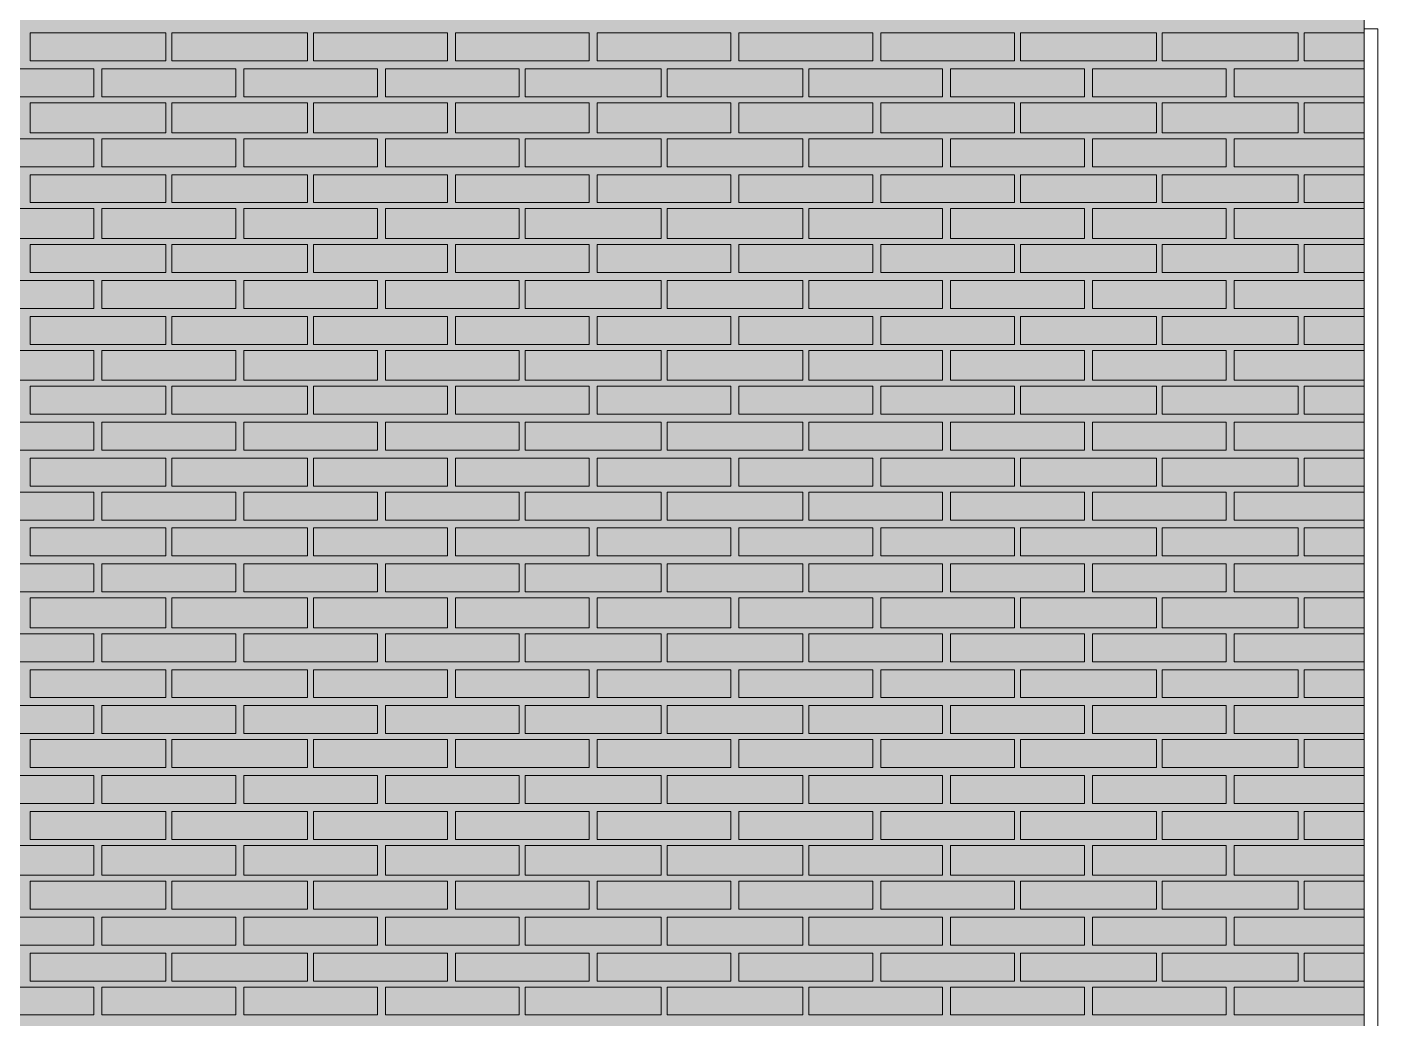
# Model space of a CAD drawing. Header units: millimetres. Extents: x -28928 to 100580, y -22867 to 36490.
# Drawn here: x 79484 to 82346, y 635 to 2737 of the extents above; entities that cross this region are included whole.
import ezdxf

# ---------------------------------------------------------------- set-up
doc = ezdxf.new("R2010")
doc.units = ezdxf.units.MM
doc.layers.add('PDF _Геометрия', color=7, linetype='Continuous', true_color=0x8f8e8d)
doc.layers.add('PDF _Сплошная заливка', color=7, linetype='Continuous', true_color=0xffffff)

msp = doc.modelspace()

# ---------------------------------------------------------------- hatches: boundary and pattern name
at = {"layer": 'PDF _Сплошная заливка', "true_color": 0xdcd6cf, "transparency": 33554559}
msp.add_hatch(color=254, dxfattribs=at).paths.add_polyline_path([(60798.4, -2005.5), (60798.4, -4713.2), (70224.5, -4713.2), (70224.5, -1464), (74070.3, -1464), (74070.3, -4713.2), (82294.9, -4713.2), (82294.9, 9028.4), (55763.7, 9028.4), (55763.7, -4713.2), (56851.1, -4713.2), (56851.1, -1464), (58251.4, -1464), (58251.4, -4713.2), (59499.5, -4713.2), (59499.5, -2005.5)])

# ---------------------------------------------------------------- linework, layer by layer
at = {"layer": 'PDF _Геометрия', "color": 7, "lineweight": 9}
for points in [[(45263, -4679.3), (45263, -4713.2), (29486.4, -4713.2), (45263, -4713.2), (45263, -1464), (47137.2, -1464), (47137.2, -4713.2), (55763.7, -4713.2), (56851.1, -4713.2), (56851.1, -1464), (58251.4, -1464), (58251.4, -4713.2), (59499.5, -4713.2), (59499.5, -2005.5), (60798.4, -2005.5), (60798.4, -4713.2), (70224.5, -4713.2), (70224.5, -1464), (74070.3, -1464), (74070.3, -4713.2), (82294.9, -4713.2), (82316.1, -4713.2), (82316.1, 9028.4)], [(82316.1, 2733), (82345.7, 2733), (82345.7, 2656.8), (82345.7, 109.9), (82345.7, 33.7), (82316.1, 33.7)]]:
    msp.add_lwpolyline(points, dxfattribs=at)
at = {"layer": 'PDF _Геометрия', "lineweight": 9}
for points in [[(79777.6, 2724.5), (79777.6, 2665.3), (79489.9, 2665.3), (79489.9, 2724.5)], [(80078, 2724.5), (80078, 2665.3), (79790.3, 2665.3), (79790.3, 2724.5)], [(80374.1, 2724.5), (80374.1, 2665.3), (80090.7, 2665.3), (80090.7, 2724.5)], [(80674.5, 2724.5), (80674.5, 2665.3), (80391.1, 2665.3), (80391.1, 2724.5)], [(80974.9, 2724.5), (80974.9, 2665.3), (80691.4, 2665.3), (80691.4, 2724.5)], [(81275.3, 2724.5), (81275.3, 2665.3), (80991.8, 2665.3), (80991.8, 2724.5)], [(81575.7, 2724.5), (81575.7, 2665.3), (81292.2, 2665.3), (81292.2, 2724.5)], [(81876.1, 2724.5), (81876.1, 2665.3), (81588.4, 2665.3), (81588.4, 2724.5)], [(82176.4, 2724.5), (82176.4, 2665.3), (81888.7, 2665.3), (81888.7, 2724.5)], [(79625.3, 2589.1), (79485.7, 2589.1), (79341.8, 2589.1), (79341.8, 2648.4), (79485.7, 2648.4), (79625.3, 2648.4)], [(79925.7, 2589.1), (79781.8, 2589.1), (79642.2, 2589.1), (79642.2, 2648.4), (79781.8, 2648.4), (79925.7, 2648.4)], [(80226.1, 2589.1), (80082.2, 2589.1), (79942.6, 2589.1), (79942.6, 2648.4), (80082.2, 2648.4), (80226.1, 2648.4)], [(80526.4, 2589.1), (80382.6, 2589.1), (80243, 2589.1), (80243, 2648.4), (80382.6, 2648.4), (80526.4, 2648.4)], [(80826.8, 2589.1), (80683, 2589.1), (80539.1, 2589.1), (80539.1, 2648.4), (80683, 2648.4), (80826.8, 2648.4)], [(81127.2, 2589.1), (80983.4, 2589.1), (80839.5, 2589.1), (80839.5, 2648.4), (80983.4, 2648.4), (81127.2, 2648.4)], [(81423.4, 2589.1), (81283.7, 2589.1), (81139.9, 2589.1), (81139.9, 2648.4), (81283.7, 2648.4), (81423.4, 2648.4)], [(81723.7, 2589.1), (81584.1, 2589.1), (81440.3, 2589.1), (81440.3, 2648.4), (81584.1, 2648.4), (81723.7, 2648.4)], [(82024.1, 2589.1), (81884.5, 2589.1), (81740.7, 2589.1), (81740.7, 2648.4), (81884.5, 2648.4), (82024.1, 2648.4)], [(79777.6, 2576.4), (79777.6, 2513), (79489.9, 2513), (79489.9, 2576.4)], [(80078, 2576.4), (80078, 2513), (79790.3, 2513), (79790.3, 2576.4)], [(80374.1, 2576.4), (80374.1, 2513), (80090.7, 2513), (80090.7, 2576.4)], [(80674.5, 2576.4), (80674.5, 2513), (80391.1, 2513), (80391.1, 2576.4)], [(80974.9, 2576.4), (80974.9, 2513), (80691.4, 2513), (80691.4, 2576.4)], [(81275.3, 2576.4), (81275.3, 2513), (80991.8, 2513), (80991.8, 2576.4)], [(81575.7, 2576.4), (81575.7, 2513), (81292.2, 2513), (81292.2, 2576.4)], [(81876.1, 2576.4), (81876.1, 2513), (81588.4, 2513), (81588.4, 2576.4)], [(82176.4, 2576.4), (82176.4, 2513), (81888.7, 2513), (81888.7, 2576.4)], [(79625.3, 2441), (79485.7, 2441), (79341.8, 2441), (79341.8, 2500.3), (79485.7, 2500.3), (79625.3, 2500.3)], [(79925.7, 2441), (79781.8, 2441), (79642.2, 2441), (79642.2, 2500.3), (79781.8, 2500.3), (79925.7, 2500.3)], [(80226.1, 2441), (80082.2, 2441), (79942.6, 2441), (79942.6, 2500.3), (80082.2, 2500.3), (80226.1, 2500.3)], [(80526.4, 2441), (80382.6, 2441), (80243, 2441), (80243, 2500.3), (80382.6, 2500.3), (80526.4, 2500.3)], [(80826.8, 2441), (80683, 2441), (80539.1, 2441), (80539.1, 2500.3), (80683, 2500.3), (80826.8, 2500.3)], [(81127.2, 2441), (80983.4, 2441), (80839.5, 2441), (80839.5, 2500.3), (80983.4, 2500.3), (81127.2, 2500.3)], [(81423.4, 2441), (81283.7, 2441), (81139.9, 2441), (81139.9, 2500.3), (81283.7, 2500.3), (81423.4, 2500.3)], [(81723.7, 2441), (81584.1, 2441), (81440.3, 2441), (81440.3, 2500.3), (81584.1, 2500.3), (81723.7, 2500.3)], [(82024.1, 2441), (81884.5, 2441), (81740.7, 2441), (81740.7, 2500.3), (81884.5, 2500.3), (82024.1, 2500.3)], [(79777.6, 2424.1), (79777.6, 2364.9), (79489.9, 2364.9), (79489.9, 2424.1)], [(80078, 2424.1), (80078, 2364.9), (79790.3, 2364.9), (79790.3, 2424.1)], [(80374.1, 2424.1), (80374.1, 2364.9), (80090.7, 2364.9), (80090.7, 2424.1)], [(80674.5, 2424.1), (80674.5, 2364.9), (80391.1, 2364.9), (80391.1, 2424.1)], [(80974.9, 2424.1), (80974.9, 2364.9), (80691.4, 2364.9), (80691.4, 2424.1)], [(81275.3, 2424.1), (81275.3, 2364.9), (80991.8, 2364.9), (80991.8, 2424.1)], [(81575.7, 2424.1), (81575.7, 2364.9), (81292.2, 2364.9), (81292.2, 2424.1)], [(81876.1, 2424.1), (81876.1, 2364.9), (81588.4, 2364.9), (81588.4, 2424.1)], [(82176.4, 2424.1), (82176.4, 2364.9), (81888.7, 2364.9), (81888.7, 2424.1)], [(79625.3, 2288.7), (79485.7, 2288.7), (79341.8, 2288.7), (79341.8, 2352.2), (79485.7, 2352.2), (79625.3, 2352.2)], [(79925.7, 2288.7), (79781.8, 2288.7), (79642.2, 2288.7), (79642.2, 2352.2), (79781.8, 2352.2), (79925.7, 2352.2)], [(80226.1, 2288.7), (80082.2, 2288.7), (79942.6, 2288.7), (79942.6, 2352.2), (80082.2, 2352.2), (80226.1, 2352.2)], [(80526.4, 2288.7), (80382.6, 2288.7), (80243, 2288.7), (80243, 2352.2), (80382.6, 2352.2), (80526.4, 2352.2)], [(80826.8, 2288.7), (80683, 2288.7), (80539.1, 2288.7), (80539.1, 2352.2), (80683, 2352.2), (80826.8, 2352.2)], [(81127.2, 2288.7), (80983.4, 2288.7), (80839.5, 2288.7), (80839.5, 2352.2), (80983.4, 2352.2), (81127.2, 2352.2)], [(81423.4, 2288.7), (81283.7, 2288.7), (81139.9, 2288.7), (81139.9, 2352.2), (81283.7, 2352.2), (81423.4, 2352.2)], [(81723.7, 2288.7), (81584.1, 2288.7), (81440.3, 2288.7), (81440.3, 2352.2), (81584.1, 2352.2), (81723.7, 2352.2)], [(82024.1, 2288.7), (81884.5, 2288.7), (81740.7, 2288.7), (81740.7, 2352.2), (81884.5, 2352.2), (82024.1, 2352.2)], [(79777.6, 2276), (79777.6, 2216.8), (79489.9, 2216.8), (79489.9, 2276)], [(80078, 2276), (80078, 2216.8), (79790.3, 2216.8), (79790.3, 2276)], [(80374.1, 2276), (80374.1, 2216.8), (80090.7, 2216.8), (80090.7, 2276)], [(80674.5, 2276), (80674.5, 2216.8), (80391.1, 2216.8), (80391.1, 2276)], [(80974.9, 2276), (80974.9, 2216.8), (80691.4, 2216.8), (80691.4, 2276)], [(81275.3, 2276), (81275.3, 2216.8), (80991.8, 2216.8), (80991.8, 2276)], [(81575.7, 2276), (81575.7, 2216.8), (81292.2, 2216.8), (81292.2, 2276)], [(81876.1, 2276), (81876.1, 2216.8), (81588.4, 2216.8), (81588.4, 2276)], [(82176.4, 2276), (82176.4, 2216.8), (81888.7, 2216.8), (81888.7, 2276)], [(79625.3, 2140.7), (79485.7, 2140.7), (79341.8, 2140.7), (79341.8, 2199.9), (79485.7, 2199.9), (79625.3, 2199.9)], [(79925.7, 2140.7), (79781.8, 2140.7), (79642.2, 2140.7), (79642.2, 2199.9), (79781.8, 2199.9), (79925.7, 2199.9)], [(80226.1, 2140.7), (80082.2, 2140.7), (79942.6, 2140.7), (79942.6, 2199.9), (80082.2, 2199.9), (80226.1, 2199.9)], [(80526.4, 2140.7), (80382.6, 2140.7), (80243, 2140.7), (80243, 2199.9), (80382.6, 2199.9), (80526.4, 2199.9)], [(80826.8, 2140.7), (80683, 2140.7), (80539.1, 2140.7), (80539.1, 2199.9), (80683, 2199.9), (80826.8, 2199.9)], [(81127.2, 2140.7), (80983.4, 2140.7), (80839.5, 2140.7), (80839.5, 2199.9), (80983.4, 2199.9), (81127.2, 2199.9)], [(81423.4, 2140.7), (81283.7, 2140.7), (81139.9, 2140.7), (81139.9, 2199.9), (81283.7, 2199.9), (81423.4, 2199.9)], [(81723.7, 2140.7), (81584.1, 2140.7), (81440.3, 2140.7), (81440.3, 2199.9), (81584.1, 2199.9), (81723.7, 2199.9)], [(82024.1, 2140.7), (81884.5, 2140.7), (81740.7, 2140.7), (81740.7, 2199.9), (81884.5, 2199.9), (82024.1, 2199.9)], [(79777.6, 2123.7), (79777.6, 2064.5), (79489.9, 2064.5), (79489.9, 2123.7)], [(80078, 2123.7), (80078, 2064.5), (79790.3, 2064.5), (79790.3, 2123.7)], [(80374.1, 2123.7), (80374.1, 2064.5), (80090.7, 2064.5), (80090.7, 2123.7)], [(80674.5, 2123.7), (80674.5, 2064.5), (80391.1, 2064.5), (80391.1, 2123.7)], [(80974.9, 2123.7), (80974.9, 2064.5), (80691.4, 2064.5), (80691.4, 2123.7)], [(81275.3, 2123.7), (81275.3, 2064.5), (80991.8, 2064.5), (80991.8, 2123.7)], [(81575.7, 2123.7), (81575.7, 2064.5), (81292.2, 2064.5), (81292.2, 2123.7)], [(81876.1, 2123.7), (81876.1, 2064.5), (81588.4, 2064.5), (81588.4, 2123.7)], [(82176.4, 2123.7), (82176.4, 2064.5), (81888.7, 2064.5), (81888.7, 2123.7)], [(79625.3, 1988.4), (79485.7, 1988.4), (79341.8, 1988.4), (79341.8, 2051.8), (79485.7, 2051.8), (79625.3, 2051.8)], [(79925.7, 1988.4), (79781.8, 1988.4), (79642.2, 1988.4), (79642.2, 2051.8), (79781.8, 2051.8), (79925.7, 2051.8)], [(80226.1, 1988.4), (80082.2, 1988.4), (79942.6, 1988.4), (79942.6, 2051.8), (80082.2, 2051.8), (80226.1, 2051.8)], [(80526.4, 1988.4), (80382.6, 1988.4), (80243, 1988.4), (80243, 2051.8), (80382.6, 2051.8), (80526.4, 2051.8)], [(80826.8, 1988.4), (80683, 1988.4), (80539.1, 1988.4), (80539.1, 2051.8), (80683, 2051.8), (80826.8, 2051.8)], [(81127.2, 1988.4), (80983.4, 1988.4), (80839.5, 1988.4), (80839.5, 2051.8), (80983.4, 2051.8), (81127.2, 2051.8)], [(81423.4, 1988.4), (81283.7, 1988.4), (81139.9, 1988.4), (81139.9, 2051.8), (81283.7, 2051.8), (81423.4, 2051.8)], [(81723.7, 1988.4), (81584.1, 1988.4), (81440.3, 1988.4), (81440.3, 2051.8), (81584.1, 2051.8), (81723.7, 2051.8)], [(82024.1, 1988.4), (81884.5, 1988.4), (81740.7, 1988.4), (81740.7, 2051.8), (81884.5, 2051.8), (82024.1, 2051.8)], [(79777.6, 1975.7), (79777.6, 1916.4), (79489.9, 1916.4), (79489.9, 1975.7)], [(80078, 1975.7), (80078, 1916.4), (79790.3, 1916.4), (79790.3, 1975.7)], [(80374.1, 1975.7), (80374.1, 1916.4), (80090.7, 1916.4), (80090.7, 1975.7)], [(80674.5, 1975.7), (80674.5, 1916.4), (80391.1, 1916.4), (80391.1, 1975.7)], [(80974.9, 1975.7), (80974.9, 1916.4), (80691.4, 1916.4), (80691.4, 1975.7)], [(81275.3, 1975.7), (81275.3, 1916.4), (80991.8, 1916.4), (80991.8, 1975.7)], [(81575.7, 1975.7), (81575.7, 1916.4), (81292.2, 1916.4), (81292.2, 1975.7)], [(81876.1, 1975.7), (81876.1, 1916.4), (81588.4, 1916.4), (81588.4, 1975.7)], [(82176.4, 1975.7), (82176.4, 1916.4), (81888.7, 1916.4), (81888.7, 1975.7)], [(79625.3, 1840.3), (79485.7, 1840.3), (79341.8, 1840.3), (79341.8, 1899.5), (79485.7, 1899.5), (79625.3, 1899.5)], [(79925.7, 1840.3), (79781.8, 1840.3), (79642.2, 1840.3), (79642.2, 1899.5), (79781.8, 1899.5), (79925.7, 1899.5)], [(80226.1, 1840.3), (80082.2, 1840.3), (79942.6, 1840.3), (79942.6, 1899.5), (80082.2, 1899.5), (80226.1, 1899.5)], [(80526.4, 1840.3), (80382.6, 1840.3), (80243, 1840.3), (80243, 1899.5), (80382.6, 1899.5), (80526.4, 1899.5)], [(80826.8, 1840.3), (80683, 1840.3), (80539.1, 1840.3), (80539.1, 1899.5), (80683, 1899.5), (80826.8, 1899.5)], [(81127.2, 1840.3), (80983.4, 1840.3), (80839.5, 1840.3), (80839.5, 1899.5), (80983.4, 1899.5), (81127.2, 1899.5)], [(81423.4, 1840.3), (81283.7, 1840.3), (81139.9, 1840.3), (81139.9, 1899.5), (81283.7, 1899.5), (81423.4, 1899.5)], [(81723.7, 1840.3), (81584.1, 1840.3), (81440.3, 1840.3), (81440.3, 1899.5), (81584.1, 1899.5), (81723.7, 1899.5)], [(82024.1, 1840.3), (81884.5, 1840.3), (81740.7, 1840.3), (81740.7, 1899.5), (81884.5, 1899.5), (82024.1, 1899.5)], [(79777.6, 1823.4), (79777.6, 1764.1), (79489.9, 1764.1), (79489.9, 1823.4)], [(80078, 1823.4), (80078, 1764.1), (79790.3, 1764.1), (79790.3, 1823.4)], [(80374.1, 1823.4), (80374.1, 1764.1), (80090.7, 1764.1), (80090.7, 1823.4)], [(80674.5, 1823.4), (80674.5, 1764.1), (80391.1, 1764.1), (80391.1, 1823.4)], [(80974.9, 1823.4), (80974.9, 1764.1), (80691.4, 1764.1), (80691.4, 1823.4)], [(81275.3, 1823.4), (81275.3, 1764.1), (80991.8, 1764.1), (80991.8, 1823.4)], [(81575.7, 1823.4), (81575.7, 1764.1), (81292.2, 1764.1), (81292.2, 1823.4)], [(81876.1, 1823.4), (81876.1, 1764.1), (81588.4, 1764.1), (81588.4, 1823.4)], [(82176.4, 1823.4), (82176.4, 1764.1), (81888.7, 1764.1), (81888.7, 1823.4)], [(79625.3, 1692.2), (79485.7, 1692.2), (79341.8, 1692.2), (79341.8, 1751.4), (79485.7, 1751.4), (79625.3, 1751.4)], [(79925.7, 1692.2), (79781.8, 1692.2), (79642.2, 1692.2), (79642.2, 1751.4), (79781.8, 1751.4), (79925.7, 1751.4)], [(80226.1, 1692.2), (80082.2, 1692.2), (79942.6, 1692.2), (79942.6, 1751.4), (80082.2, 1751.4), (80226.1, 1751.4)], [(80526.4, 1692.2), (80382.6, 1692.2), (80243, 1692.2), (80243, 1751.4), (80382.6, 1751.4), (80526.4, 1751.4)], [(80826.8, 1692.2), (80683, 1692.2), (80539.1, 1692.2), (80539.1, 1751.4), (80683, 1751.4), (80826.8, 1751.4)], [(81127.2, 1692.2), (80983.4, 1692.2), (80839.5, 1692.2), (80839.5, 1751.4), (80983.4, 1751.4), (81127.2, 1751.4)], [(81423.4, 1692.2), (81283.7, 1692.2), (81139.9, 1692.2), (81139.9, 1751.4), (81283.7, 1751.4), (81423.4, 1751.4)], [(81723.7, 1692.2), (81584.1, 1692.2), (81440.3, 1692.2), (81440.3, 1751.4), (81584.1, 1751.4), (81723.7, 1751.4)], [(82024.1, 1692.2), (81884.5, 1692.2), (81740.7, 1692.2), (81740.7, 1751.4), (81884.5, 1751.4), (82024.1, 1751.4)], [(79777.6, 1675.3), (79777.6, 1616), (79489.9, 1616), (79489.9, 1675.3)], [(80078, 1675.3), (80078, 1616), (79790.3, 1616), (79790.3, 1675.3)], [(80374.1, 1675.3), (80374.1, 1616), (80090.7, 1616), (80090.7, 1675.3)], [(80674.5, 1675.3), (80674.5, 1616), (80391.1, 1616), (80391.1, 1675.3)], [(80974.9, 1675.3), (80974.9, 1616), (80691.4, 1616), (80691.4, 1675.3)], [(81275.3, 1675.3), (81275.3, 1616), (80991.8, 1616), (80991.8, 1675.3)], [(81575.7, 1675.3), (81575.7, 1616), (81292.2, 1616), (81292.2, 1675.3)], [(81876.1, 1675.3), (81876.1, 1616), (81588.4, 1616), (81588.4, 1675.3)], [(82176.4, 1675.3), (82176.4, 1616), (81888.7, 1616), (81888.7, 1675.3)], [(79625.3, 1539.9), (79485.7, 1539.9), (79341.8, 1539.9), (79341.8, 1599.1), (79485.7, 1599.1), (79625.3, 1599.1)], [(79925.7, 1539.9), (79781.8, 1539.9), (79642.2, 1539.9), (79642.2, 1599.1), (79781.8, 1599.1), (79925.7, 1599.1)], [(80226.1, 1539.9), (80082.2, 1539.9), (79942.6, 1539.9), (79942.6, 1599.1), (80082.2, 1599.1), (80226.1, 1599.1)], [(80526.4, 1539.9), (80382.6, 1539.9), (80243, 1539.9), (80243, 1599.1), (80382.6, 1599.1), (80526.4, 1599.1)], [(80826.8, 1539.9), (80683, 1539.9), (80539.1, 1539.9), (80539.1, 1599.1), (80683, 1599.1), (80826.8, 1599.1)], [(81127.2, 1539.9), (80983.4, 1539.9), (80839.5, 1539.9), (80839.5, 1599.1), (80983.4, 1599.1), (81127.2, 1599.1)], [(81423.4, 1539.9), (81283.7, 1539.9), (81139.9, 1539.9), (81139.9, 1599.1), (81283.7, 1599.1), (81423.4, 1599.1)], [(81723.7, 1539.9), (81584.1, 1539.9), (81440.3, 1539.9), (81440.3, 1599.1), (81584.1, 1599.1), (81723.7, 1599.1)], [(82024.1, 1539.9), (81884.5, 1539.9), (81740.7, 1539.9), (81740.7, 1599.1), (81884.5, 1599.1), (82024.1, 1599.1)], [(79777.6, 1527.2), (79777.6, 1463.7), (79489.9, 1463.7), (79489.9, 1527.2)], [(80078, 1527.2), (80078, 1463.7), (79790.3, 1463.7), (79790.3, 1527.2)], [(80374.1, 1527.2), (80374.1, 1463.7), (80090.7, 1463.7), (80090.7, 1527.2)], [(80674.5, 1527.2), (80674.5, 1463.7), (80391.1, 1463.7), (80391.1, 1527.2)], [(80974.9, 1527.2), (80974.9, 1463.7), (80691.4, 1463.7), (80691.4, 1527.2)], [(81275.3, 1527.2), (81275.3, 1463.7), (80991.8, 1463.7), (80991.8, 1527.2)], [(81575.7, 1527.2), (81575.7, 1463.7), (81292.2, 1463.7), (81292.2, 1527.2)], [(81876.1, 1527.2), (81876.1, 1463.7), (81588.4, 1463.7), (81588.4, 1527.2)], [(82176.4, 1527.2), (82176.4, 1463.7), (81888.7, 1463.7), (81888.7, 1527.2)], [(79625.3, 1391.8), (79485.7, 1391.8), (79341.8, 1391.8), (79341.8, 1451), (79485.7, 1451), (79625.3, 1451)], [(79925.7, 1391.8), (79781.8, 1391.8), (79642.2, 1391.8), (79642.2, 1451), (79781.8, 1451), (79925.7, 1451)], [(80226.1, 1391.8), (80082.2, 1391.8), (79942.6, 1391.8), (79942.6, 1451), (80082.2, 1451), (80226.1, 1451)], [(80526.4, 1391.8), (80382.6, 1391.8), (80243, 1391.8), (80243, 1451), (80382.6, 1451), (80526.4, 1451)], [(80826.8, 1391.8), (80683, 1391.8), (80539.1, 1391.8), (80539.1, 1451), (80683, 1451), (80826.8, 1451)], [(81127.2, 1391.8), (80983.4, 1391.8), (80839.5, 1391.8), (80839.5, 1451), (80983.4, 1451), (81127.2, 1451)], [(81423.4, 1391.8), (81283.7, 1391.8), (81139.9, 1391.8), (81139.9, 1451), (81283.7, 1451), (81423.4, 1451)], [(81723.7, 1391.8), (81584.1, 1391.8), (81440.3, 1391.8), (81440.3, 1451), (81584.1, 1451), (81723.7, 1451)], [(82024.1, 1391.8), (81884.5, 1391.8), (81740.7, 1391.8), (81740.7, 1451), (81884.5, 1451), (82024.1, 1451)], [(79777.6, 1374.9), (79777.6, 1315.7), (79489.9, 1315.7), (79489.9, 1374.9)], [(80078, 1374.9), (80078, 1315.7), (79790.3, 1315.7), (79790.3, 1374.9)], [(80374.1, 1374.9), (80374.1, 1315.7), (80090.7, 1315.7), (80090.7, 1374.9)], [(80674.5, 1374.9), (80674.5, 1315.7), (80391.1, 1315.7), (80391.1, 1374.9)], [(80974.9, 1374.9), (80974.9, 1315.7), (80691.4, 1315.7), (80691.4, 1374.9)], [(81275.3, 1374.9), (81275.3, 1315.7), (80991.8, 1315.7), (80991.8, 1374.9)], [(81575.7, 1374.9), (81575.7, 1315.7), (81292.2, 1315.7), (81292.2, 1374.9)], [(81876.1, 1374.9), (81876.1, 1315.7), (81588.4, 1315.7), (81588.4, 1374.9)], [(82176.4, 1374.9), (82176.4, 1315.7), (81888.7, 1315.7), (81888.7, 1374.9)], [(79625.3, 1239.5), (79485.7, 1239.5), (79341.8, 1239.5), (79341.8, 1298.7), (79485.7, 1298.7), (79625.3, 1298.7)], [(79925.7, 1239.5), (79781.8, 1239.5), (79642.2, 1239.5), (79642.2, 1298.7), (79781.8, 1298.7), (79925.7, 1298.7)], [(80226.1, 1239.5), (80082.2, 1239.5), (79942.6, 1239.5), (79942.6, 1298.7), (80082.2, 1298.7), (80226.1, 1298.7)], [(80526.4, 1239.5), (80382.6, 1239.5), (80243, 1239.5), (80243, 1298.7), (80382.6, 1298.7), (80526.4, 1298.7)], [(80826.8, 1239.5), (80683, 1239.5), (80539.1, 1239.5), (80539.1, 1298.7), (80683, 1298.7), (80826.8, 1298.7)], [(81127.2, 1239.5), (80983.4, 1239.5), (80839.5, 1239.5), (80839.5, 1298.7), (80983.4, 1298.7), (81127.2, 1298.7)], [(81423.4, 1239.5), (81283.7, 1239.5), (81139.9, 1239.5), (81139.9, 1298.7), (81283.7, 1298.7), (81423.4, 1298.7)], [(81723.7, 1239.5), (81584.1, 1239.5), (81440.3, 1239.5), (81440.3, 1298.7), (81584.1, 1298.7), (81723.7, 1298.7)], [(82024.1, 1239.5), (81884.5, 1239.5), (81740.7, 1239.5), (81740.7, 1298.7), (81884.5, 1298.7), (82024.1, 1298.7)], [(79777.6, 1226.8), (79777.6, 1167.6), (79489.9, 1167.6), (79489.9, 1226.8)], [(80078, 1226.8), (80078, 1167.6), (79790.3, 1167.6), (79790.3, 1226.8)], [(80374.1, 1226.8), (80374.1, 1167.6), (80090.7, 1167.6), (80090.7, 1226.8)], [(80674.5, 1226.8), (80674.5, 1167.6), (80391.1, 1167.6), (80391.1, 1226.8)], [(80974.9, 1226.8), (80974.9, 1167.6), (80691.4, 1167.6), (80691.4, 1226.8)], [(81275.3, 1226.8), (81275.3, 1167.6), (80991.8, 1167.6), (80991.8, 1226.8)], [(81575.7, 1226.8), (81575.7, 1167.6), (81292.2, 1167.6), (81292.2, 1226.8)], [(81876.1, 1226.8), (81876.1, 1167.6), (81588.4, 1167.6), (81588.4, 1226.8)], [(82176.4, 1226.8), (82176.4, 1167.6), (81888.7, 1167.6), (81888.7, 1226.8)], [(79625.3, 1091.4), (79485.7, 1091.4), (79341.8, 1091.4), (79341.8, 1150.7), (79485.7, 1150.7), (79625.3, 1150.7)], [(79925.7, 1091.4), (79781.8, 1091.4), (79642.2, 1091.4), (79642.2, 1150.7), (79781.8, 1150.7), (79925.7, 1150.7)], [(80226.1, 1091.4), (80082.2, 1091.4), (79942.6, 1091.4), (79942.6, 1150.7), (80082.2, 1150.7), (80226.1, 1150.7)], [(80526.4, 1091.4), (80382.6, 1091.4), (80243, 1091.4), (80243, 1150.7), (80382.6, 1150.7), (80526.4, 1150.7)], [(80826.8, 1091.4), (80683, 1091.4), (80539.1, 1091.4), (80539.1, 1150.7), (80683, 1150.7), (80826.8, 1150.7)], [(81127.2, 1091.4), (80983.4, 1091.4), (80839.5, 1091.4), (80839.5, 1150.7), (80983.4, 1150.7), (81127.2, 1150.7)], [(81423.4, 1091.4), (81283.7, 1091.4), (81139.9, 1091.4), (81139.9, 1150.7), (81283.7, 1150.7), (81423.4, 1150.7)], [(81723.7, 1091.4), (81584.1, 1091.4), (81440.3, 1091.4), (81440.3, 1150.7), (81584.1, 1150.7), (81723.7, 1150.7)], [(82024.1, 1091.4), (81884.5, 1091.4), (81740.7, 1091.4), (81740.7, 1150.7), (81884.5, 1150.7), (82024.1, 1150.7)], [(79777.6, 1074.5), (79777.6, 1015.3), (79489.9, 1015.3), (79489.9, 1074.5)], [(80078, 1074.5), (80078, 1015.3), (79790.3, 1015.3), (79790.3, 1074.5)], [(80374.1, 1074.5), (80374.1, 1015.3), (80090.7, 1015.3), (80090.7, 1074.5)], [(80674.5, 1074.5), (80674.5, 1015.3), (80391.1, 1015.3), (80391.1, 1074.5)], [(80974.9, 1074.5), (80974.9, 1015.3), (80691.4, 1015.3), (80691.4, 1074.5)], [(81275.3, 1074.5), (81275.3, 1015.3), (80991.8, 1015.3), (80991.8, 1074.5)], [(81575.7, 1074.5), (81575.7, 1015.3), (81292.2, 1015.3), (81292.2, 1074.5)], [(81876.1, 1074.5), (81876.1, 1015.3), (81588.4, 1015.3), (81588.4, 1074.5)], [(82176.4, 1074.5), (82176.4, 1015.3), (81888.7, 1015.3), (81888.7, 1074.5)], [(79625.3, 939.1), (79485.7, 939.1), (79341.8, 939.1), (79341.8, 1002.6), (79485.7, 1002.6), (79625.3, 1002.6)], [(79925.7, 939.1), (79781.8, 939.1), (79642.2, 939.1), (79642.2, 1002.6), (79781.8, 1002.6), (79925.7, 1002.6)], [(80226.1, 939.1), (80082.2, 939.1), (79942.6, 939.1), (79942.6, 1002.6), (80082.2, 1002.6), (80226.1, 1002.6)], [(80526.4, 939.1), (80382.6, 939.1), (80243, 939.1), (80243, 1002.6), (80382.6, 1002.6), (80526.4, 1002.6)], [(80826.8, 939.1), (80683, 939.1), (80539.1, 939.1), (80539.1, 1002.6), (80683, 1002.6), (80826.8, 1002.6)], [(81127.2, 939.1), (80983.4, 939.1), (80839.5, 939.1), (80839.5, 1002.6), (80983.4, 1002.6), (81127.2, 1002.6)], [(81423.4, 939.1), (81283.7, 939.1), (81139.9, 939.1), (81139.9, 1002.6), (81283.7, 1002.6), (81423.4, 1002.6)], [(81723.7, 939.1), (81584.1, 939.1), (81440.3, 939.1), (81440.3, 1002.6), (81584.1, 1002.6), (81723.7, 1002.6)], [(82024.1, 939.1), (81884.5, 939.1), (81740.7, 939.1), (81740.7, 1002.6), (81884.5, 1002.6), (82024.1, 1002.6)], [(79777.6, 926.4), (79777.6, 867.2), (79489.9, 867.2), (79489.9, 926.4)], [(80078, 926.4), (80078, 867.2), (79790.3, 867.2), (79790.3, 926.4)], [(80374.1, 926.4), (80374.1, 867.2), (80090.7, 867.2), (80090.7, 926.4)], [(80674.5, 926.4), (80674.5, 867.2), (80391.1, 867.2), (80391.1, 926.4)], [(80974.9, 926.4), (80974.9, 867.2), (80691.4, 867.2), (80691.4, 926.4)], [(81275.3, 926.4), (81275.3, 867.2), (80991.8, 867.2), (80991.8, 926.4)], [(81575.7, 926.4), (81575.7, 867.2), (81292.2, 867.2), (81292.2, 926.4)], [(81876.1, 926.4), (81876.1, 867.2), (81588.4, 867.2), (81588.4, 926.4)], [(82176.4, 926.4), (82176.4, 867.2), (81888.7, 867.2), (81888.7, 926.4)], [(79625.3, 791), (79485.7, 791), (79341.8, 791), (79341.8, 850.3), (79485.7, 850.3), (79625.3, 850.3)], [(79925.7, 791), (79781.8, 791), (79642.2, 791), (79642.2, 850.3), (79781.8, 850.3), (79925.7, 850.3)], [(80226.1, 791), (80082.2, 791), (79942.6, 791), (79942.6, 850.3), (80082.2, 850.3), (80226.1, 850.3)], [(80526.4, 791), (80382.6, 791), (80243, 791), (80243, 850.3), (80382.6, 850.3), (80526.4, 850.3)], [(80826.8, 791), (80683, 791), (80539.1, 791), (80539.1, 850.3), (80683, 850.3), (80826.8, 850.3)], [(81127.2, 791), (80983.4, 791), (80839.5, 791), (80839.5, 850.3), (80983.4, 850.3), (81127.2, 850.3)], [(81423.4, 791), (81283.7, 791), (81139.9, 791), (81139.9, 850.3), (81283.7, 850.3), (81423.4, 850.3)], [(81723.7, 791), (81584.1, 791), (81440.3, 791), (81440.3, 850.3), (81584.1, 850.3), (81723.7, 850.3)], [(82024.1, 791), (81884.5, 791), (81740.7, 791), (81740.7, 850.3), (81884.5, 850.3), (82024.1, 850.3)], [(79777.6, 774.1), (79777.6, 714.9), (79489.9, 714.9), (79489.9, 774.1)], [(80078, 774.1), (80078, 714.9), (79790.3, 714.9), (79790.3, 774.1)], [(80374.1, 774.1), (80374.1, 714.9), (80090.7, 714.9), (80090.7, 774.1)], [(80674.5, 774.1), (80674.5, 714.9), (80391.1, 714.9), (80391.1, 774.1)], [(80974.9, 774.1), (80974.9, 714.9), (80691.4, 714.9), (80691.4, 774.1)], [(81275.3, 774.1), (81275.3, 714.9), (80991.8, 714.9), (80991.8, 774.1)], [(81575.7, 774.1), (81575.7, 714.9), (81292.2, 714.9), (81292.2, 774.1)], [(81876.1, 774.1), (81876.1, 714.9), (81588.4, 714.9), (81588.4, 774.1)], [(82176.4, 774.1), (82176.4, 714.9), (81888.7, 714.9), (81888.7, 774.1)], [(79625.3, 643), (79485.7, 643), (79341.8, 643), (79341.8, 702.2), (79485.7, 702.2), (79625.3, 702.2)], [(79925.7, 643), (79781.8, 643), (79642.2, 643), (79642.2, 702.2), (79781.8, 702.2), (79925.7, 702.2)], [(80226.1, 643), (80082.2, 643), (79942.6, 643), (79942.6, 702.2), (80082.2, 702.2), (80226.1, 702.2)], [(80526.4, 643), (80382.6, 643), (80243, 643), (80243, 702.2), (80382.6, 702.2), (80526.4, 702.2)], [(80826.8, 643), (80683, 643), (80539.1, 643), (80539.1, 702.2), (80683, 702.2), (80826.8, 702.2)], [(81127.2, 643), (80983.4, 643), (80839.5, 643), (80839.5, 702.2), (80983.4, 702.2), (81127.2, 702.2)], [(81423.4, 643), (81283.7, 643), (81139.9, 643), (81139.9, 702.2), (81283.7, 702.2), (81423.4, 702.2)], [(81723.7, 643), (81584.1, 643), (81440.3, 643), (81440.3, 702.2), (81584.1, 702.2), (81723.7, 702.2)], [(82024.1, 643), (81884.5, 643), (81740.7, 643), (81740.7, 702.2), (81884.5, 702.2), (82024.1, 702.2)]]:
    msp.add_lwpolyline(points, close=True, dxfattribs=at)
for points in [[(82316.1, 2665.3), (82294.9, 2665.3), (82189.1, 2665.3), (82189.1, 2724.5), (82294.9, 2724.5), (82316.1, 2724.5)], [(82316.1, 2589.1), (82294.9, 2589.1), (82180.7, 2589.1), (82041.1, 2589.1), (82041.1, 2648.4), (82180.7, 2648.4), (82294.9, 2648.4), (82316.1, 2648.4)], [(82316.1, 2513), (82294.9, 2513), (82189.1, 2513), (82189.1, 2576.4), (82294.9, 2576.4), (82316.1, 2576.4)], [(82316.1, 2441), (82294.9, 2441), (82180.7, 2441), (82041.1, 2441), (82041.1, 2500.3), (82180.7, 2500.3), (82294.9, 2500.3), (82316.1, 2500.3)], [(82316.1, 2364.9), (82294.9, 2364.9), (82189.1, 2364.9), (82189.1, 2424.1), (82294.9, 2424.1), (82316.1, 2424.1)], [(82316.1, 2288.7), (82294.9, 2288.7), (82180.7, 2288.7), (82041.1, 2288.7), (82041.1, 2352.2), (82180.7, 2352.2), (82294.9, 2352.2), (82316.1, 2352.2)], [(82316.1, 2216.8), (82294.9, 2216.8), (82189.1, 2216.8), (82189.1, 2276), (82294.9, 2276), (82316.1, 2276)], [(82316.1, 2140.7), (82294.9, 2140.7), (82180.7, 2140.7), (82041.1, 2140.7), (82041.1, 2199.9), (82180.7, 2199.9), (82294.9, 2199.9), (82316.1, 2199.9)], [(82316.1, 2064.5), (82294.9, 2064.5), (82189.1, 2064.5), (82189.1, 2123.7), (82294.9, 2123.7), (82316.1, 2123.7)], [(82316.1, 1988.4), (82294.9, 1988.4), (82180.7, 1988.4), (82041.1, 1988.4), (82041.1, 2051.8), (82180.7, 2051.8), (82294.9, 2051.8), (82316.1, 2051.8)], [(82316.1, 1916.4), (82294.9, 1916.4), (82189.1, 1916.4), (82189.1, 1975.7), (82294.9, 1975.7), (82316.1, 1975.7)], [(82316.1, 1840.3), (82294.9, 1840.3), (82180.7, 1840.3), (82041.1, 1840.3), (82041.1, 1899.5), (82180.7, 1899.5), (82294.9, 1899.5), (82316.1, 1899.5)], [(82316.1, 1764.1), (82294.9, 1764.1), (82189.1, 1764.1), (82189.1, 1823.4), (82294.9, 1823.4), (82316.1, 1823.4)], [(82316.1, 1692.2), (82294.9, 1692.2), (82180.7, 1692.2), (82041.1, 1692.2), (82041.1, 1751.4), (82180.7, 1751.4), (82294.9, 1751.4), (82316.1, 1751.4)], [(82316.1, 1616), (82294.9, 1616), (82189.1, 1616), (82189.1, 1675.3), (82294.9, 1675.3), (82316.1, 1675.3)], [(82316.1, 1539.9), (82294.9, 1539.9), (82180.7, 1539.9), (82041.1, 1539.9), (82041.1, 1599.1), (82180.7, 1599.1), (82294.9, 1599.1), (82316.1, 1599.1)], [(82316.1, 1463.7), (82294.9, 1463.7), (82189.1, 1463.7), (82189.1, 1527.2), (82294.9, 1527.2), (82316.1, 1527.2)], [(82316.1, 1391.8), (82294.9, 1391.8), (82180.7, 1391.8), (82041.1, 1391.8), (82041.1, 1451), (82180.7, 1451), (82294.9, 1451), (82316.1, 1451)], [(82316.1, 1315.7), (82294.9, 1315.7), (82189.1, 1315.7), (82189.1, 1374.9), (82294.9, 1374.9), (82316.1, 1374.9)], [(82316.1, 1239.5), (82294.9, 1239.5), (82180.7, 1239.5), (82041.1, 1239.5), (82041.1, 1298.7), (82180.7, 1298.7), (82294.9, 1298.7), (82316.1, 1298.7)], [(82316.1, 1167.6), (82294.9, 1167.6), (82189.1, 1167.6), (82189.1, 1226.8), (82294.9, 1226.8), (82316.1, 1226.8)], [(82316.1, 1091.4), (82294.9, 1091.4), (82180.7, 1091.4), (82041.1, 1091.4), (82041.1, 1150.7), (82180.7, 1150.7), (82294.9, 1150.7), (82316.1, 1150.7)], [(82316.1, 1015.3), (82294.9, 1015.3), (82189.1, 1015.3), (82189.1, 1074.5), (82294.9, 1074.5), (82316.1, 1074.5)], [(82316.1, 939.1), (82294.9, 939.1), (82180.7, 939.1), (82041.1, 939.1), (82041.1, 1002.6), (82180.7, 1002.6), (82294.9, 1002.6), (82316.1, 1002.6)], [(82316.1, 867.2), (82294.9, 867.2), (82189.1, 867.2), (82189.1, 926.4), (82294.9, 926.4), (82316.1, 926.4)], [(82316.1, 791), (82294.9, 791), (82180.7, 791), (82041.1, 791), (82041.1, 850.3), (82180.7, 850.3), (82294.9, 850.3), (82316.1, 850.3)], [(82316.1, 714.9), (82294.9, 714.9), (82189.1, 714.9), (82189.1, 774.1), (82294.9, 774.1), (82316.1, 774.1)], [(82316.1, 643), (82294.9, 643), (82180.7, 643), (82041.1, 643), (82041.1, 702.2), (82180.7, 702.2), (82294.9, 702.2), (82316.1, 702.2)]]:
    msp.add_lwpolyline(points, dxfattribs=at)
at = {"layer": 'PDF _Сплошная заливка', "color": 254, "lineweight": 9, "true_color": 0xdcd6cf, "transparency": 33554559}
msp.add_solid([(82294.9, 9028.4), (82294.9, -4713.2), (82316, 9028.4), (82316, -4713.2)], dxfattribs=at)

doc.saveas('drawing.dxf')
